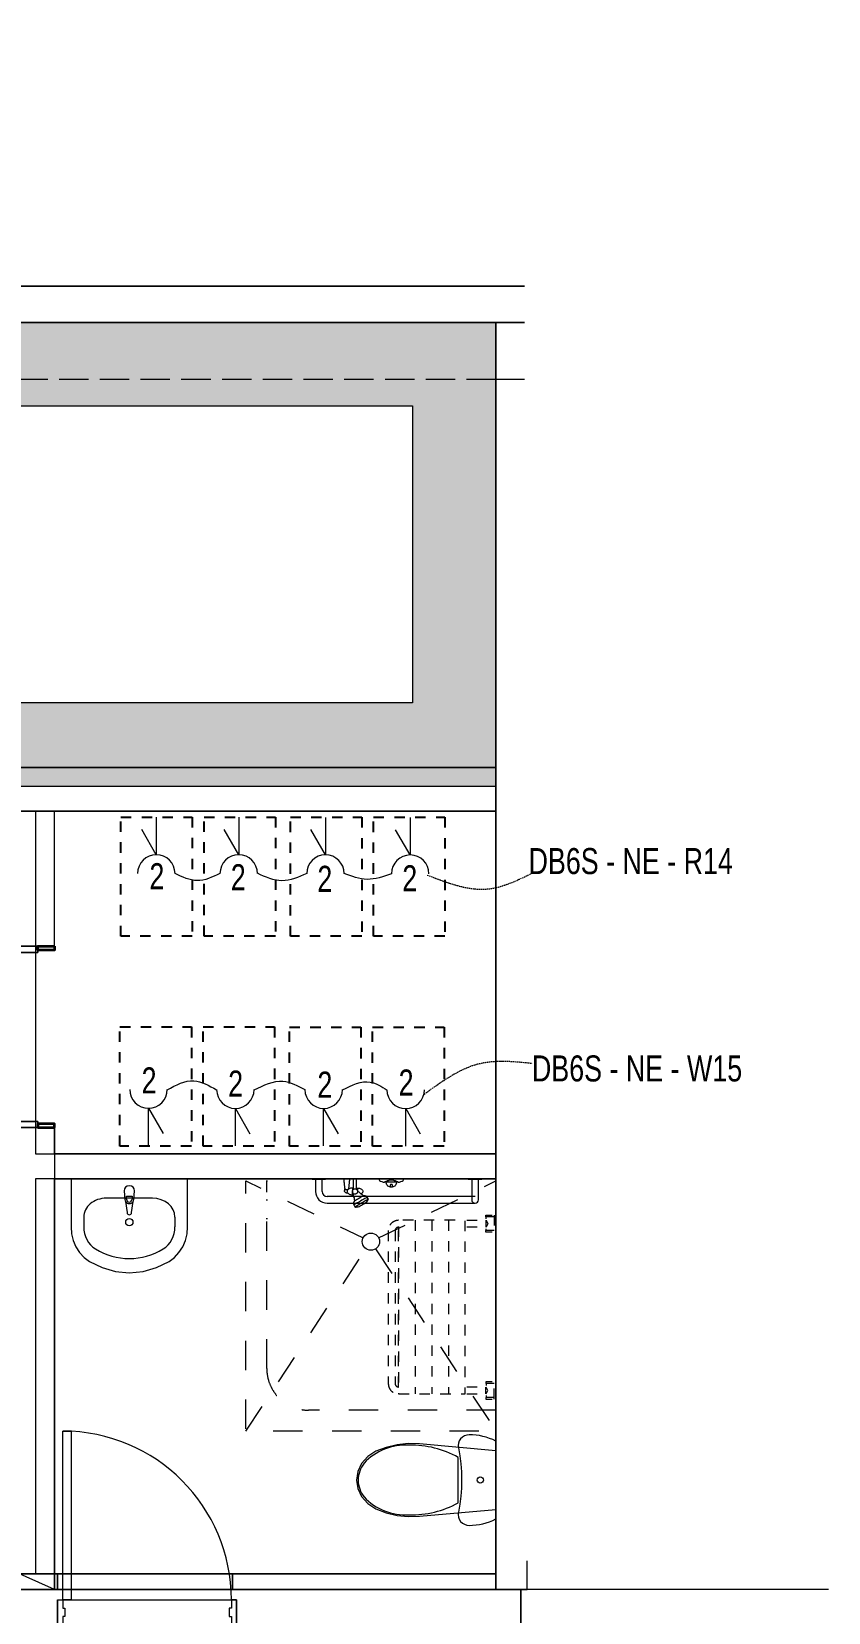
# Model space of a CAD drawing. Header units: millimetres. Extents: x -12392 to 16131, y -4930 to 15514.
# Drawn here: x 8240 to 12066, y 7928 to 15514 of the extents above; entities that cross this region are included whole.
import ezdxf

# ---------------------------------------------------------------- set-up
doc = ezdxf.new("R2010")
doc.units = ezdxf.units.MM
for name, pattern in [('IMPORT-Contour Line', [100, 50, -50]), ('IMPORT-Dashed', [282.222223, 141.111112, -141.111112]), ('IMPORT-Hidden Line', [195.611112, 141.111112, -54.5]), ('IMPORT-Insulation 90', [90, 0, -90, 0, 0]), ('WSP_NZ_Hidden', [9.5, 6.5, -3])]:
    doc.linetypes.add(name, pattern=pattern)
for name, color, linetype, lineweight in [('0_Pen_No__27', 7, 'Continuous', 18), ('0_Pen_No__81', 251, 'Continuous', 18), ('A-Des_ Fittings General', 250, 'Continuous', 13), ('A-Des_ Fittings General_Pen_No__1', 250, 'Continuous', 13), ('A-Des_ Fittings General_Pen_No__81', 251, 'Continuous', 18), ('A-Des_ Fittings Plumbing', 250, 'Continuous', 13), ('A-Des_ Fittings Plumbing_Pen_No__1', 250, 'Continuous', 13), ('A-Des_ Fittings Plumbing_Pen_No__81', 251, 'Continuous', 18), ('A-Des_ Roofs_Pen_No__81', 251, 'Continuous', 18), ('A-Des_ Walls', 250, 'Continuous', 13), ('A-Des_ Walls_Pen_No__81', 251, 'Continuous', 18), ('ARCHICAD Doors_Pen_No__81', 251, 'Continuous', 18), ('L06 Enlarged Ground Proposed Plan 01_GFEnlarged Proposed Plan 01_dwg', 8, 'Continuous', 13), ('New_A-Des_ Fittings General_Pen_No__1', 250, 'Continuous', 13), ('New_A-Des_ Zones_Pen_No__94', 7, 'Continuous', 18), ('New_ARCHICAD Door Markers_Pen_No__66', 7, 'Continuous', 18), ('New_ARCHICAD Doors_Pen_No__3', 7, 'Continuous', 18), ('New_ARCHICAD Doors_Pen_No__43', 130, 'Continuous', 35), ('Non-Essential Power - MEC', 10, 'Continuous', 13)]:
    doc.layers.add(name, color=color, linetype=linetype, lineweight=lineweight)
doc.styles.add('Arial', font='arial.ttf', dxfattribs={"height": 100})
doc.styles.add('Arial Narrow', font='ARIALN.TTF', dxfattribs={"width": 0.9, "height": 125})

# ---------------------------------------------------------------- blocks, each defined once
blk = doc.blocks.new('L06 Enlarged Ground Proposed Plan 01_GFEnlarged Proposed Plan 01_dwg_Wall_43_1-12186703-NEW GROUND FLOOR LAYOUT - ELECTRICAL PROPOSED PLAN 01')
at = {"color": 10, "lineweight": 13, "flags": 128}
for points in [[(7314.7, 11983.3), (7314.7, 11903.3), (7314.7, 11773.3), (10469.7, 11773.3), (10469.7, 11893.3)], [(10469.7, 11893.3), (10469.7, 11983.3), (7396.3, 11983.3)]]:
    blk.add_lwpolyline(points, dxfattribs=at)
at = {"layer": '0_Pen_No__81', "color": 254}
for p, q in [((7396.3, 11983.3), (10469.7, 11983.3)), ((8349.7, 11773.3), (10469.7, 11773.3))]:
    blk.add_line(p, q, dxfattribs=at)
blk = doc.blocks.new('L06 Enlarged Ground Proposed Plan 01_GFEnlarged Proposed Plan 01_dwg_CI Tools Door_7-12186709-NEW GROUND FLOOR LAYOUT - ELECTRICAL PROPOSED PLAN 01')
at = {"layer": 'New_ARCHICAD Doors_Pen_No__3', "color": 253, "flags": 128}
for points in [[(8129.7, 11124.8), (8269.7, 11124.8), (8269.7, 11094.8), (8129.7, 11094.8)], [(8269.7, 11094.8), (8269.7, 11124.8), (8129.7, 11124.8), (8129.7, 11094.8)], [(8129.7, 10254.8), (8269.7, 10254.8), (8269.7, 10284.8), (8129.7, 10284.8)], [(8269.7, 10284.8), (8269.7, 10254.8), (8129.7, 10254.8), (8129.7, 10284.8)]]:
    blk.add_lwpolyline(points, close=True, dxfattribs=at)
at = {"layer": 'New_ARCHICAD Doors_Pen_No__43', "color": 133, "flags": 128}
for points in [[(8349.7, 11124.8), (8349.7, 11106.8), (8269.7, 11106.8), (8269.7, 11124.8)], [(8349.7, 10254.8), (8349.7, 10272.8), (8269.7, 10272.8), (8269.7, 10254.8)]]:
    blk.add_lwpolyline(points, close=True, dxfattribs=at)
blk = doc.blocks.new('L06 Enlarged Ground Proposed Plan 01_GFEnlarged Proposed Plan 01_dwg_Wall_49_1-12186710-NEW GROUND FLOOR LAYOUT - ELECTRICAL PROPOSED PLAN 01')
at = {"color": 10, "lineweight": 13, "flags": 128}
blk.add_lwpolyline([(8349.7, 11773.3), (8139.7, 11773.3), (8139.7, 11124.8), (8269.7, 11124.8), (8349.7, 11124.8)], close=True, dxfattribs=at)
blk.add_lwpolyline([(8139.7, 10254.8), (8269.7, 10254.8), (8349.7, 10254.8), (8349.7, 8038.3), (8139.7, 8133.3), (8139.7, 8038.3), (8349.7, 8038.3), (8139.7, 8133.3), (8139.7, 10254.8)], dxfattribs=at)
at = {"layer": '0_Pen_No__27', "color": 253, "flags": 128}
for points in [[(8349.7, 11124.8), (8269.7, 11124.8), (8139.7, 11124.8)], [(8139.7, 10254.8), (8269.7, 10254.8), (8349.7, 10254.8)]]:
    blk.add_lwpolyline(points, dxfattribs=at)
at = {"layer": '0_Pen_No__81', "color": 254}
for p, q in [((8139.7, 11773.3), (8139.7, 11124.8)), ((8349.7, 11124.8), (8349.7, 11773.3)), ((8139.7, 10254.8), (8139.7, 8133.3)), ((8349.7, 10128.3), (8349.7, 10254.8)), ((8349.7, 8038.3), (8349.7, 10008.3))]:
    blk.add_line(p, q, dxfattribs=at)
at = {"layer": 'A-Des_ Walls_Pen_No__81', "color": 254}
blk.add_line((8349.7, 8038.3), (8139.7, 8038.3), dxfattribs=at)
blk.add_blockref('L06 Enlarged Ground Proposed Plan 01_GFEnlarged Proposed Plan 01_dwg_CI Tools Door_7-12186709-NEW GROUND FLOOR LAYOUT - ELECTRICAL PROPOSED PLAN 01', (0, 0))
at = {"layer": 'New_ARCHICAD Door Markers_Pen_No__66', "insert": (7946.1, 10694.7), "char_height": 100, "width": 630.515, "attachment_point": 2, "rotation": 90, "line_spacing_factor": 0.941778, "style": 'Arial'}
blk.add_mtext('EID-S11', dxfattribs=at)
blk = doc.blocks.new('L06 Enlarged Ground Proposed Plan 01_GFEnlarged Proposed Plan 01_dwg_Wall_50_1-12186711-NEW GROUND FLOOR LAYOUT - ELECTRICAL PROPOSED PLAN 01')
at = {"layer": 'A-Des_ Walls', "color": 10}
for p, q in [((10469.7, 14118.3), (10469.7, 11893.3)), ((10607.6, 14118.3), (10469.7, 14118.3)), ((10619.7, 8038.3), (10619.7, 8176.1))]:
    blk.add_line(p, q, dxfattribs=at)
at = {"layer": 'A-Des_ Walls', "color": 10, "flags": 128}
blk.add_lwpolyline([(10469.7, 11893.3), (10469.7, 8038.3), (10619.7, 8038.3)], dxfattribs=at)
at = {"layer": 'A-Des_ Walls_Pen_No__81', "color": 254}
for p, q in [((10469.7, 14118.3), (10469.7, 11983.3)), ((10469.7, 11773.3), (10469.7, 10128.3)), ((10469.7, 10008.3), (10469.7, 8113.3)), ((10619.7, 8038.3), (10619.7, 8176.1))]:
    blk.add_line(p, q, dxfattribs=at)
blk = doc.blocks.new('L06 Enlarged Ground Proposed Plan 01_GFEnlarged Proposed Plan 01_dwg_Rectangular Door Opening 24_24__1-12186713-NEW GROUND FLOOR LAYOUT - ELECTRICAL PROPOSED PLAN 01')
at = {"layer": 'ARCHICAD Doors_Pen_No__81', "color": 254}
for p, q in [((8364.7, 8113.3), (8364.7, 8038.3)), ((9204.7, 8113.3), (9204.7, 8038.3))]:
    blk.add_line(p, q, dxfattribs=at)
blk = doc.blocks.new('L06 Enlarged Ground Proposed Plan 01_GFEnlarged Proposed Plan 01_dwg_Wall_52_1-12186714-NEW GROUND FLOOR LAYOUT - ELECTRICAL PROPOSED PLAN 01')
at = {"layer": 'A-Des_ Walls', "color": 10, "flags": 128}
blk.add_lwpolyline([(8139.7, 8038.3), (8364.7, 8038.3), (8364.7, 8113.3), (8139.7, 8113.3)], close=True, dxfattribs=at)
blk.add_lwpolyline([(9204.7, 8113.3), (9204.7, 8038.3), (10469.7, 8038.3), (10469.7, 8113.3), (9204.7, 8113.3), (8364.7, 8113.3), (8364.7, 8038.3), (9204.7, 8038.3), (9204.7, 8113.3)], dxfattribs=at)
at = {"layer": 'A-Des_ Walls_Pen_No__81', "color": 254, "flags": 128}
blk.add_lwpolyline([(8139.7, 8038.3), (8139.7, 8113.3), (8364.7, 8113.3), (8364.7, 8038.3)], close=True, dxfattribs=at)
blk.add_lwpolyline([(10469.7, 8113.3), (9204.7, 8113.3), (9204.7, 8038.3), (10469.7, 8038.3)], dxfattribs=at)
blk.add_blockref('L06 Enlarged Ground Proposed Plan 01_GFEnlarged Proposed Plan 01_dwg_Rectangular Door Opening 24_24__1-12186713-NEW GROUND FLOOR LAYOUT - ELECTRICAL PROPOSED PLAN 01', (0, 0))
blk = doc.blocks.new('L06 Enlarged Ground Proposed Plan 01_GFEnlarged Proposed Plan 01_dwg_Wall_53_1-12186715-NEW GROUND FLOOR LAYOUT - ELECTRICAL PROPOSED PLAN 01')
at = {"layer": 'A-Des_ Walls', "color": 10, "flags": 128}
blk.add_lwpolyline([(8349.7, 10008.3), (10469.7, 10008.3), (10469.7, 10128.3), (8349.7, 10128.3)], close=True, dxfattribs=at)
at = {"layer": 'A-Des_ Walls_Pen_No__81', "color": 254}
for p, q in [((10469.7, 10128.3), (8349.7, 10128.3)), ((8349.7, 10008.3), (10469.7, 10008.3))]:
    blk.add_line(p, q, dxfattribs=at)
blk = doc.blocks.new('L06 Enlarged Ground Proposed Plan 01_GFEnlarged Proposed Plan 01_dwg_Wall_66_1-12186737-NEW GROUND FLOOR LAYOUT - ELECTRICAL PROPOSED PLAN 01')
at = {"layer": 'A-Des_ Walls', "color": 10, "flags": 128}
blk.add_lwpolyline([(12066.4, 8038.3), (10589.7, 8038.3), (10589.7, 7798.3), (12066.4, 7798.3)], dxfattribs=at)
at = {"layer": 'A-Des_ Walls_Pen_No__81', "color": 254}
for p, q in [((12066.4, 8038.3), (10589.7, 8038.3)), ((10589.7, 7798.3), (11999.7, 7798.3))]:
    blk.add_line(p, q, dxfattribs=at)
blk = doc.blocks.new('L06 Enlarged Ground Proposed Plan 01_GFEnlarged Proposed Plan 01_dwg_Wall_105_1-12186798-NEW GROUND FLOOR LAYOUT - ELECTRICAL PROPOSED PLAN 01')
at = {"layer": 'A-Des_ Walls', "color": 10}
for p, q in [((6374.7, 14118.3), (10469.7, 14118.3)), ((10469.7, 14118.3), (10607.6, 14118.3))]:
    blk.add_line(p, q, dxfattribs=at)
at = {"layer": 'A-Des_ Walls', "color": 10, "flags": 128}
blk.add_lwpolyline([(10607.6, 14293.3), (4042.2, 14293.3), (4042.2, 14238.3), (4042.2, 14118.3)], dxfattribs=at)
at = {"layer": 'A-Des_ Walls_Pen_No__81', "color": 254}
for p, q in [((10607.6, 14293.3), (6374.7, 14293.3)), ((6374.7, 14118.3), (10469.7, 14118.3))]:
    blk.add_line(p, q, dxfattribs=at)
blk = doc.blocks.new('L06 Enlarged Ground Proposed Plan 01_GFEnlarged Proposed Plan 01_dwg_Roof_1_1-12186869-NEW GROUND FLOOR LAYOUT - ELECTRICAL PROPOSED PLAN 01')
at = {"layer": 'A-Des_ Roofs_Pen_No__81', "color": 254, "linetype": 'IMPORT-Hidden Line'}
for p, q in [((10469.7, 13845.1), (6374.7, 13845.1)), ((10607.6, 13845.1), (10469.7, 13845.1))]:
    blk.add_line(p, q, dxfattribs=at)
blk = doc.blocks.new('L06 Enlarged Ground Proposed Plan 01_GFEnlarged Proposed Plan 01_dwg_Basin 24_62__1-12186916-NEW GROUND FLOOR LAYOUT - ELECTRICAL PROPOSED PLAN 01')
at = {"layer": 'A-Des_ Fittings Plumbing', "color": 10, "flags": 128}
blk.add_lwpolyline([(8429.7, 10008.3), (8429.7, 9779.2), (8432.4, 9745.5), (8440.4, 9712.9), (8453.5, 9682.3), (8471.2, 9654.9), (8493, 9631.5), (8518.2, 9612.7), (8579, 9582.8), (8643.5, 9564.5), (8709.7, 9558.3), (8775.9, 9564.5), (8840.3, 9582.8), (8901.2, 9612.7), (8926.4, 9631.5), (8948.2, 9654.9), (8965.9, 9682.3), (8979, 9712.9), (8987, 9745.5), (8989.7, 9779.2), (8989.7, 10008.3)], close=True, dxfattribs=at)
at = {"layer": 'A-Des_ Fittings Plumbing_Pen_No__81', "color": 254}
for p, q in [((8684.7, 9951), (8688.7, 9909)), ((8730.7, 9909), (8734.7, 9951)), ((8820.6, 9916), (8598.8, 9916)), ((8692, 9899.5), (8698.6, 9846.6)), ((8720.8, 9846.6), (8727.4, 9899.5)), ((8490.6, 9825), (8490.6, 9779.2)), ((8928.8, 9825), (8928.8, 9779.2))]:
    blk.add_line(p, q, dxfattribs=at)
at = {"layer": 'A-Des_ Fittings Plumbing_Pen_No__81', "color": 254, "flags": 128}
blk.add_lwpolyline([(8429.7, 10008.3), (8429.7, 9779.2), (8432.4, 9745.5), (8440.4, 9712.9), (8453.5, 9682.3), (8471.2, 9654.9), (8493, 9631.5), (8518.2, 9612.7), (8579, 9582.8), (8643.5, 9564.5), (8709.7, 9558.3), (8775.9, 9564.5), (8840.3, 9582.8), (8901.2, 9612.7), (8926.4, 9631.5), (8948.2, 9654.9), (8965.9, 9682.3), (8979, 9712.9), (8987, 9745.5), (8989.7, 9779.2), (8989.7, 10008.3)], close=True, dxfattribs=at)
blk.add_lwpolyline([(8696.1, 9911.2), (8696.1, 9926.1), (8723.3, 9926.1), (8723.3, 9911.2)], dxfattribs=at)
at = {"layer": 'A-Des_ Fittings Plumbing_Pen_No__81', "color": 254}
blk.add_circle((8709.7, 9801.2), 17.5, dxfattribs=at)
for centre, radius, start, end in [((8709.7, 9951), 25, 0, 180), ((8709.7, 9910.9), 21.1, 185.16961, 212.77103), ((8709.7, 9910.9), 21.1, 212.77103, 327.22897), ((8709.7, 9911.2), 13.6, 180, 0), ((8709.7, 9910.9), 21.1, 327.22897, 354.83039), ((8709.7, 9848), 11.2, 187.13892, 352.86108)]:
    blk.add_arc(centre, radius, start, end, dxfattribs=at)
for centre, major_axis, ratio, start_param, end_param in [((8598.9, 9825), (108.3, 0), 0.83962, 1.570796, 3.141593), ((8820.5, 9825), (108.3, 0), 0.83962, 0, 1.570796), ((8598.8, 9779.2), (0, 121.2), 0.892754, 1.570796, 2.644618), ((8820.6, 9779.2), (0, 121.2), 0.892754, 3.638567, 4.712389), ((8709.7, 10008.3), (0, 381.8), 0.892754, 2.644618, 3.638567)]:
    blk.add_ellipse(centre, major_axis=major_axis, ratio=ratio, start_param=start_param, end_param=end_param, dxfattribs=at)
blk = doc.blocks.new('L06 Enlarged Ground Proposed Plan 01_GFEnlarged Proposed Plan 01_dwg_Shower Seat_63__1-12186917-NEW GROUND FLOOR LAYOUT - ELECTRICAL PROPOSED PLAN 01')
at = {"layer": 'A-Des_ Fittings General_Pen_No__81', "color": 254, "linetype": 'IMPORT-Contour Line'}
for p, q in [((10082.4, 9809.8), (10082.4, 8976.8)), ((10162.2, 9809.8), (10162.2, 8976.8)), ((10241.9, 9809.8), (10241.9, 8976.8)), ((10461.7, 9826.3), (10420.7, 9826.3)), ((10420.7, 9809.8), (10420.7, 9776.8)), ((10461.7, 9834.3), (10461.7, 9752.3)), ((9953.2, 9760.3), (9953.2, 9026.3)), ((9986.2, 9760.3), (9986.2, 9026.3)), ((10002.7, 9009.8), (10002.7, 9776.8)), ((10461.7, 9760.3), (10420.7, 9760.3)), ((10461.7, 8952.3), (10461.7, 9034.3)), ((10461.7, 9026.3), (10420.7, 9026.3)), ((10420.7, 8976.8), (10420.7, 9009.8)), ((10461.7, 8960.3), (10420.7, 8960.3))]:
    blk.add_line(p, q, dxfattribs=at)
at = {"layer": 'A-Des_ Fittings General_Pen_No__81', "color": 254, "linetype": 'IMPORT-Contour Line', "flags": 128}
for points in [[(10002.7, 8976.8), (10321.7, 8976.8), (10321.7, 9809.8), (10002.7, 9809.8)], [(10469.7, 9834.3), (10469.7, 9752.3), (10420.7, 9752.3), (10420.7, 9760.3), (10422.7, 9760.3), (10422.7, 9776.8), (10321.7, 9776.8), (10321.7, 9809.8), (10422.7, 9809.8), (10422.7, 9826.3), (10420.7, 9826.3), (10420.7, 9834.3)], [(10469.7, 8952.3), (10469.7, 9034.3), (10420.7, 9034.3), (10420.7, 9026.3), (10422.7, 9026.3), (10422.7, 9009.8), (10321.7, 9009.8), (10321.7, 8976.8), (10422.7, 8976.8), (10422.7, 8960.3), (10420.7, 8960.3), (10420.7, 8952.3)]]:
    blk.add_lwpolyline(points, close=True, dxfattribs=at)
for points in [[(10422.7, 9809.8), (10431.1, 9793.3), (10422.7, 9776.8)], [(10422.7, 8976.8), (10431.1, 8993.3), (10422.7, 9009.8)]]:
    blk.add_lwpolyline(points, dxfattribs=at)
at = {"layer": 'A-Des_ Fittings General_Pen_No__81', "color": 254, "linetype": 'IMPORT-Contour Line'}
for centre, radius, start, end in [((10002.7, 9760.3), 49.5, 90, 180), ((10002.7, 9760.3), 16.5, 90, 180), ((10002.7, 9026.3), 49.5, 180, 270), ((10002.7, 9026.3), 16.5, 180, 270)]:
    blk.add_arc(centre, radius, start, end, dxfattribs=at)
blk = doc.blocks.new('L06 Enlarged Ground Proposed Plan 01_GFEnlarged Proposed Plan 01_dwg_Grab Rail Bend Up _1030_69__1-12186923-NEW GROUND FLOOR LAYOUT - ELECTRICAL PROPOSED PLAN 01')
at = {"layer": 'A-Des_ Fittings General_Pen_No__81', "color": 254}
for p, q in [((10369.7, 9924.3), (9659.7, 9924.3)), ((9659.7, 9892.3), (10369.7, 9892.3))]:
    blk.add_line(p, q, dxfattribs=at)
at = {"layer": 'A-Des_ Fittings General_Pen_No__81', "color": 254, "flags": 128}
for points in [[(9652.2, 10005.3), (9587.2, 10005.3), (9587.2, 10008.3), (9652.2, 10008.3)], [(10402.2, 10005.3), (10337.2, 10005.3), (10337.2, 10008.3), (10402.2, 10008.3), (10402.2, 10005.3), (10337.2, 10005.3), (10337.2, 10008.3), (10402.2, 10008.3)]]:
    blk.add_lwpolyline(points, close=True, dxfattribs=at)
for points in [[(9635.7, 9948.3), (9635.7, 10005.3), (9603.7, 10005.3), (9603.7, 9948.3)], [(10385.7, 9908.3), (10385.7, 10005.3), (10353.7, 10005.3), (10353.7, 9908.3)]]:
    blk.add_lwpolyline(points, dxfattribs=at)
at = {"layer": 'A-Des_ Fittings General_Pen_No__81', "color": 254}
for centre, radius, end in [((9659.7, 9948.3), 56, 270), ((9659.7, 9948.3), 24, 270), ((10369.7, 9908.3), 16, 0)]:
    blk.add_arc(centre, radius, 180, end, dxfattribs=at)
blk = doc.blocks.new('L06 Enlarged Ground Proposed Plan 01_GFEnlarged Proposed Plan 01_dwg_Slab_55_1-12187062-NEW GROUND FLOOR LAYOUT - ELECTRICAL PROPOSED PLAN 01')
at = {"layer": 'A-Des_ Fittings General', "lineweight": 18}
blk.add_hatch(color=50, dxfattribs=at).paths.add_polyline_path([(10469.7, 11893.3), (10469.7, 14118.3), (6374.7, 14118.3), (6374.7, 13718.3), (10069.7, 13718.3), (10069.7, 12293.3), (7396.3, 12293.3), (7396.3, 11893.3)])
at = {"layer": 'A-Des_ Fittings General_Pen_No__81', "color": 254, "flags": 128}
blk.add_lwpolyline([(6374.7, 14118.3), (6374.7, 13718.3), (10069.7, 13718.3), (10069.7, 12824.4), (10069.7, 12293.3), (7396.3, 12293.3), (7396.3, 11893.3), (10469.7, 11893.3), (10469.7, 12193.3), (10469.7, 12824.4), (10469.7, 14118.3)], close=True, dxfattribs=at)
blk = doc.blocks.new('L06 Enlarged Ground Proposed Plan 01_GFEnlarged Proposed Plan 01_dwg_CI Tools Door_44__1-12187072-NEW GROUND FLOOR LAYOUT - ELECTRICAL PROPOSED PLAN 01')
at = {"layer": 'ARCHICAD Doors_Pen_No__81', "color": 254, "flags": 128}
for points in [[(8429.7, 8798.3), (8429.7, 7988.3), (8389.7, 7988.3), (8389.7, 8798.3), (8429.7, 8798.3), (8429.7, 7988.3), (8389.7, 7988.3), (8389.7, 8798.3)], [(8399.7, 7948.3), (8399.7, 7908.3), (8389.7, 7908.3), (8389.7, 7848.3), (8364.7, 7848.3), (8364.7, 7988.3), (8389.7, 7988.3), (8389.7, 7948.3), (8399.7, 7948.3), (8399.7, 7908.3), (8389.7, 7908.3), (8389.7, 7848.3), (8364.7, 7848.3), (8364.7, 7988.3), (8389.7, 7988.3), (8389.7, 7948.3)], [(9189.7, 7948.3), (9189.7, 7908.3), (9199.7, 7908.3), (9199.7, 7848.3), (9224.7, 7848.3), (9224.7, 7988.3), (9199.7, 7988.3), (9199.7, 7948.3), (9189.7, 7948.3), (9189.7, 7908.3), (9199.7, 7908.3), (9199.7, 7848.3), (9224.7, 7848.3), (9224.7, 7988.3), (9199.7, 7988.3), (9199.7, 7948.3)]]:
    blk.add_lwpolyline(points, close=True, dxfattribs=at)
at = {"layer": 'ARCHICAD Doors_Pen_No__81', "color": 254}
blk.add_arc((8389.7, 7988.3), 810, 360, 90, dxfattribs=at)
blk = doc.blocks.new('L06 Enlarged Ground Proposed Plan 01_GFEnlarged Proposed Plan 01_dwg_Wall_164_1-12187073-NEW GROUND FLOOR LAYOUT - ELECTRICAL PROPOSED PLAN 01')
at = {"layer": 'A-Des_ Walls', "color": 10, "flags": 128}
blk.add_lwpolyline([(6624.7, 7798.3), (8364.7, 7798.3), (8364.7, 7848.3), (8364.7, 7988.3), (8794.7, 7988.3), (9224.7, 7988.3), (9224.7, 7848.3), (9224.7, 7798.3), (10589.7, 7798.3), (10589.7, 8038.3), (4274.7, 8038.3), (4274.7, 7798.3)], dxfattribs=at)
at = {"layer": 'A-Des_ Walls_Pen_No__81', "color": 254}
blk.add_line((10469.7, 8038.3), (7199.7, 8038.3), dxfattribs=at)
at = {"layer": 'A-Des_ Walls_Pen_No__81', "color": 254, "flags": 128}
for points in [[(8364.7, 7988.3), (8364.7, 7848.3), (8364.7, 7798.3), (7199.7, 7798.3)], [(9224.7, 7988.3), (9224.7, 7848.3), (9224.7, 7798.3), (10589.7, 7798.3)]]:
    blk.add_lwpolyline(points, dxfattribs=at)
blk.add_blockref('L06 Enlarged Ground Proposed Plan 01_GFEnlarged Proposed Plan 01_dwg_CI Tools Door_44__1-12187072-NEW GROUND FLOOR LAYOUT - ELECTRICAL PROPOSED PLAN 01', (0, 0))
blk = doc.blocks.new('L06 Enlarged Ground Proposed Plan 01_GFEnlarged Proposed Plan 01_dwg_Shower Tapware _1483_136__1-12187116-NEW GROUND FLOOR LAYOUT - ELECTRICAL PROPOSED PLAN 01')
at = {"layer": 'A-Des_ Fittings Plumbing_Pen_No__81', "color": 254}
for p, q in [((9742.4, 9954), (9742.4, 9954)), ((9757, 9954.9), (9757.8, 9954.7)), ((9757.8, 9955.8), (9757.4, 9954.8)), ((9758.3, 9956.7), (9757.5, 9955.2)), ((9943.1, 9993.3), (9942.8, 9993.3))]:
    blk.add_line(p, q, dxfattribs=at)
at = {"layer": 'A-Des_ Fittings Plumbing_Pen_No__81', "color": 254, "flags": 128}
for points in [[(9742.6, 9984.6), (9742.3, 9988.3), (9741.9, 9992.2), (9741.6, 9996.2), (9741.2, 10000.4), (9740.8, 10004.6), (9740.5, 10008.3), (9740.6, 10008.3), (9740.6, 10008.3), (9741.1, 10008.3), (9741.2, 10008.3), (9741.8, 10008.3), (9742.1, 10008.3), (9742.9, 10008.3), (9743.4, 10008.3), (9744.3, 10008.3), (9745.1, 10008.3), (9746, 10008.3), (9747, 10008.3), (9748, 10008.3), (9749.1, 10008.3), (9750.1, 10008.3), (9751.4, 10008.3), (9752.4, 10008.3), (9753.7, 10008.3), (9754.7, 10008.3), (9756, 10008.3), (9757, 10008.3), (9758.3, 10008.3), (9759.3, 10008.3), (9760.4, 10008.3), (9761.4, 10008.3), (9762.3, 10008.3), (9763.3, 10008.3), (9763.9, 10008.3), (9764.8, 10008.3), (9765.2, 10008.3), (9766, 10008.3), (9766.2, 10008.3), (9766.7, 10008.3), (9766.7, 10008.3), (9766.8, 10008.3), (9766.9, 10008.3), (9766.5, 10004.6), (9766.2, 10000.4), (9765.8, 9996.2), (9765.4, 9992.2), (9765.1, 9988.3), (9764.8, 9984.6), (9764.4, 9981.2), (9764.3, 9979.4), (9764, 9976.2), (9763.7, 9973.3), (9763.4, 9970.7), (9763.1, 9968.4), (9762.8, 9966.4), (9762.6, 9964.8), (9762.3, 9963.5), (9761.9, 9962), (9761.7, 9961.2), (9761, 9959.8), (9760.8, 9959.4), (9760, 9958.2), (9759, 9957.2), (9757.8, 9956.4), (9756.5, 9955.8), (9755.1, 9955.4), (9753.7, 9955.3), (9752.3, 9955.4), (9750.9, 9955.8), (9749.6, 9956.4), (9748.4, 9957.2), (9747.4, 9958.2), (9746.6, 9959.4), (9746.3, 9959.8), (9745.7, 9961.2), (9745.5, 9962), (9745.1, 9963.5), (9744.8, 9964.8), (9744.6, 9966.4), (9744.3, 9968.4), (9744, 9970.7), (9743.7, 9973.3), (9743.4, 9976.2), (9743.1, 9979.4)], [(9947.2, 9999.7), (9949.1, 10000.2), (9953.9, 10001.5), (9957.3, 10002.4), (9957.8, 10002.4), (9967.8, 10003.3), (9977.7, 10002.4), (9978.2, 10002.4), (9981.6, 10001.5), (9986.4, 10000.2), (9988.3, 9999.7), (9991.2, 9998.3), (9992.9, 9997.5), (9997.3, 9995.5), (9997.4, 9995.5), (9997.8, 9995.3), (9999.6, 9994), (10001, 9993), (10001.1, 9993), (10001.8, 9992.4), (10002.2, 9992.2), (10002.3, 9992.1), (10006.3, 9993), (10013.7, 9995.5), (10019.7, 9998.3), (10024.1, 10001.5), (10026.8, 10004.8), (10027.8, 10008.3), (10026.8, 10008.3), (10024.1, 10008.3), (10019.7, 10008.3), (10013.7, 10008.3), (10006.3, 10008.3), (9997.8, 10008.3), (9988.3, 10008.3), (9978.2, 10008.3), (9967.8, 10008.3), (9957.3, 10008.3), (9947.2, 10008.3), (9937.8, 10008.3), (9929.2, 10008.3), (9921.8, 10008.3), (9915.8, 10008.3), (9911.4, 10008.3), (9908.7, 10008.3), (9907.8, 10008.3), (9908.7, 10004.8), (9911.4, 10001.5), (9915.8, 9998.3), (9921.8, 9995.5), (9929.2, 9993), (9933.2, 9992.1), (9933.3, 9992.2), (9933.7, 9992.4), (9934.5, 9993), (9934.5, 9993), (9935.9, 9994), (9937.8, 9995.3), (9938.1, 9995.5), (9938.2, 9995.5), (9942.6, 9997.5), (9944.3, 9998.3)], [(9963.9, 9971.7), (9964.8, 9971.1), (9965.7, 9970.7), (9966.7, 9970.4), (9967.8, 9970.3), (9968.8, 9970.4), (9969.8, 9970.7), (9970.8, 9971.1), (9971.6, 9971.7), (9972.4, 9972.5), (9973, 9973.3), (9973.4, 9974.3), (9973.7, 9975.3), (9973.8, 9976.3), (9973.7, 9977.4), (9973.4, 9978.4), (9973, 9979.3), (9972.4, 9980.2), (9971.6, 9980.9), (9970.8, 9981.5), (9969.8, 9982), (9968.8, 9982.2), (9967.8, 9982.3), (9966.7, 9982.2), (9965.7, 9982), (9964.8, 9981.5), (9963.9, 9980.9), (9963.2, 9980.2), (9962.6, 9979.3), (9962.1, 9978.4), (9961.8, 9977.4), (9961.8, 9976.3), (9961.8, 9975.3), (9962.1, 9974.3), (9962.6, 9973.3), (9963.2, 9972.5)]]:
    blk.add_lwpolyline(points, close=True, dxfattribs=at)
for points in [[(9742.3, 9956), (9742.3, 9954.9), (9742.2, 9952.9)], [(9760.2, 9939.1), (9756.4, 9939.6), (9752.9, 9940.5), (9751.6, 9940.8), (9750.4, 9941.4), (9748, 9942.7), (9746.9, 9943.5), (9746, 9944.4), (9744.6, 9946.1), (9743.8, 9947.2), (9743.3, 9948.4), (9742.6, 9950.6), (9742.3, 9951.7), (9742.2, 9952.9)], [(9745, 9963.7), (9744.5, 9962.7), (9744, 9961.5), (9743.2, 9959.6), (9742.8, 9958.3), (9742.3, 9956)], [(9785.2, 9964.6), (9780.7, 9964.6), (9776.4, 9964.3), (9772.2, 9963.6), (9768.2, 9962.4), (9764.7, 9960.8), (9761.6, 9958.8), (9759.1, 9956.4), (9757.2, 9953.9), (9756.1, 9951.1), (9755.7, 9948.3), (9756.1, 9945.5), (9757.2, 9942.8), (9759.1, 9940.2), (9761.6, 9937.9), (9764.7, 9935.9), (9768.2, 9934.2), (9772.2, 9933), (9776.4, 9932.3), (9780.7, 9932.1), (9786, 9932.1)], [(9780.7, 9964.6), (9780.7, 9964.3), (9780.7, 9963.6), (9780.7, 9962.4), (9780.7, 9960.8), (9780.7, 9958.8), (9780.7, 9956.4), (9780.7, 9953.9), (9780.7, 9951.1), (9780.7, 9948.3), (9780.9, 9950.5), (9781.5, 9952.6), (9782.4, 9954.6), (9783.6, 9956.4), (9785.2, 9957.9), (9787, 9959.1), (9788.9, 9960.1), (9791.1, 9960.6), (9793.2, 9960.8), (9795.4, 9960.6), (9797.5, 9960.1), (9799.5, 9959.1), (9801.3, 9957.9), (9802.8, 9956.4), (9804, 9954.6), (9805, 9952.6), (9805.5, 9950.5), (9805.7, 9948.3), (9805.5, 9946.1), (9805, 9944), (9804, 9942.1), (9802.8, 9940.3), (9801.3, 9938.7), (9799.5, 9937.5), (9797.5, 9936.6), (9795.4, 9936), (9793.2, 9935.8), (9791.1, 9936)], [(9780.7, 9932.1), (9780.7, 9932.3), (9780.7, 9933), (9780.7, 9934.2), (9780.7, 9935.9), (9780.7, 9937.9), (9780.7, 9940.2), (9780.7, 9942.8), (9780.7, 9945.5), (9780.7, 9948.3), (9780.9, 9946.1), (9781.5, 9944), (9782.4, 9942.1), (9783.6, 9940.3), (9785.2, 9938.7), (9787, 9937.5), (9788.9, 9936.6), (9791.1, 9936)], [(9788.6, 9918), (9787.8, 9922.5), (9787, 9926.2), (9786.4, 9929.6), (9785.8, 9932.7), (9785.4, 9935.6), (9785, 9938.1), (9784.8, 9939.1)], [(9801.2, 9957.9), (9801.2, 10008.3), (9801.1, 10008.3), (9800.7, 10008.3), (9800.1, 10008.3), (9799.4, 10008.3), (9798.4, 10008.3), (9797.2, 10008.3), (9796, 10008.3), (9794.6, 10008.3), (9793.2, 10008.3), (9791.8, 10008.3), (9790.5, 10008.3), (9789.2, 10008.3), (9788.1, 10008.3), (9787.1, 10008.3), (9786.3, 10008.3), (9785.7, 10008.3), (9785.3, 10008.3), (9785.2, 10008.3), (9785.2, 9957.9)], [(9788.6, 9918.5), (9789.9, 9911.4), (9790.7, 9906.7), (9791.3, 9903.7), (9791.2, 9903.6), (9788.4, 9899.2), (9786.6, 9894.8), (9785.8, 9890.7), (9786, 9887), (9787.2, 9883.7), (9792.2, 9875), (9793.6, 9873.8), (9795.9, 9873.2), (9799.1, 9873.2), (9803.1, 9873.8), (9807.7, 9875.1), (9812.8, 9876.9), (9818.3, 9879.2), (9824, 9882), (9829.7, 9885.1), (9835.3, 9888.5), (9840.5, 9892), (9845.3, 9895.6), (9849.4, 9899.2), (9852.8, 9902.6), (9855.3, 9905.7), (9856.9, 9908.4), (9857.6, 9910.7), (9857.2, 9912.5), (9852.2, 9921.2), (9850, 9923.9), (9846.8, 9926), (9842.8, 9927.3), (9838.2, 9927.9), (9832.9, 9927.7), (9832.8, 9927.7), (9830.5, 9929.7), (9826.9, 9932.7), (9823.5, 9935.6), (9821.4, 9937.4), (9818.3, 9940.2), (9815.4, 9942.6), (9812.8, 9944.9), (9810.4, 9946.9), (9808.2, 9948.8), (9806.2, 9950.4), (9805.4, 9951)], [(9801.2, 9964.6), (9805.7, 9964.6), (9810.1, 9964.3), (9814.3, 9963.6), (9818.2, 9962.4), (9821.8, 9960.8), (9824.9, 9958.8), (9827.4, 9956.4), (9829.2, 9953.9), (9830.3, 9951.1), (9830.7, 9948.3), (9830.3, 9945.5), (9829.2, 9942.8), (9827.4, 9940.2), (9824.9, 9937.9), (9822.6, 9936.4)], [(9805.7, 9964.6), (9805.7, 9964.3), (9805.7, 9963.6), (9805.7, 9962.4), (9805.7, 9960.8), (9805.7, 9958.8), (9805.7, 9956.4), (9805.7, 9953.9), (9805.7, 9951.1), (9805.7, 9950.7)], [(9992.8, 9997.6), (9992.8, 9993.3), (9992.4, 9989), (9991.2, 9984.8), (9989.4, 9980.8), (9986.9, 9977.2), (9983.8, 9974.2), (9980.3, 9971.7), (9976.3, 9969.8), (9972.1, 9968.7), (9967.8, 9968.3), (9963.4, 9968.7), (9959.2, 9969.8), (9955.3, 9971.7), (9951.7, 9974.2), (9948.6, 9977.2), (9946.1, 9980.8), (9944.3, 9984.8), (9943.1, 9989), (9942.8, 9993.3), (9942.8, 9997.6)], [(9963.4, 9993.3), (9959.2, 9993.3), (9955.3, 9993.3), (9951.7, 9993.3), (9948.6, 9993.3), (9946.1, 9993.3), (9944.3, 9993.3), (9943.1, 9993.3)], [(9980.3, 9993.3), (9976.3, 9993.3), (9972.1, 9993.3), (9967.8, 9993.3), (9963.4, 9993.3)], [(9992.8, 9993.3), (9992.4, 9993.3), (9991.2, 9993.3), (9989.4, 9993.3), (9986.9, 9993.3), (9983.8, 9993.3), (9980.3, 9993.3)], [(9852.2, 9921.2), (9851.7, 9920.9), (9850.2, 9920), (9847.8, 9918.7), (9844.6, 9916.8), (9840.6, 9914.5), (9836, 9911.8), (9830.8, 9908.8), (9825.4, 9905.7), (9819.7, 9902.4), (9814.1, 9899.2), (9808.6, 9896), (9803.5, 9893), (9798.8, 9890.4), (9794.8, 9888.1), (9791.6, 9886.2), (9789.2, 9884.8), (9787.7, 9884), (9787.2, 9883.7)], [(9791.3, 9903.7), (9791.4, 9903.8), (9791.6, 9904), (9791.8, 9904), (9791.8, 9904)], [(9791.8, 9904), (9792.2, 9904.2), (9792.5, 9904.5), (9792.8, 9904.6), (9792.9, 9904.6), (9793.1, 9904.7), (9793.3, 9904.8), (9794.1, 9905.4), (9794.5, 9905.5), (9795.1, 9905.9), (9796.2, 9906.6), (9796.6, 9906.8), (9797.7, 9907.4), (9798.7, 9908.1), (9799.3, 9908.4), (9800.8, 9909.2), (9801.7, 9909.8), (9802.5, 9910.3), (9804.3, 9911.3), (9805, 9911.7), (9806, 9912.3), (9808.1, 9913.5), (9808.4, 9913.7), (9809.8, 9914.5), (9812, 9915.8), (9813.7, 9916.8), (9815.6, 9917.8), (9815.9, 9918), (9817.7, 9919.1), (9819, 9919.9), (9819.7, 9920.2), (9821.5, 9921.3), (9822.3, 9921.7), (9823.3, 9922.2), (9825.1, 9923.3), (9825.2, 9923.4), (9826.4, 9924), (9827.8, 9924.9), (9828.2, 9925.1), (9829.1, 9925.5), (9829.9, 9926.1), (9830.7, 9926.5), (9830.9, 9926.6), (9831.1, 9926.6), (9831.2, 9926.7), (9831.5, 9927), (9831.9, 9927.2), (9832.3, 9927.4), (9832.4, 9927.5), (9832.4, 9927.5), (9832.8, 9927.7)], [(9792.2, 9875), (9792.7, 9875.3), (9794.2, 9876.1), (9796.6, 9877.5), (9799.8, 9879.4), (9803.8, 9881.7), (9808.5, 9884.4), (9813.6, 9887.3), (9819.1, 9890.5), (9824.7, 9893.8), (9830.4, 9897), (9835.8, 9900.2), (9841, 9903.1), (9845.6, 9905.8), (9849.6, 9908.1), (9852.8, 9910), (9855.2, 9911.4), (9856.7, 9912.2), (9857.2, 9912.5)]]:
    blk.add_lwpolyline(points, dxfattribs=at)
blk = doc.blocks.new('L06 Enlarged Ground Proposed Plan 01_GFEnlarged Proposed Plan 01_dwg_WC 24_138__1-12187118-NEW GROUND FLOOR LAYOUT - ELECTRICAL PROPOSED PLAN 01')
at = {"layer": 'A-Des_ Fittings Plumbing', "color": 10, "flags": 128}
for points in [[(9995, 8732.7), (9942.9, 8720.3), (9893.8, 8701.3), (9854.9, 8675.7), (9825, 8642.7), (9806.2, 8604.4), (9799.7, 8563.3), (9806.2, 8522.3), (9825, 8484), (9854.9, 8450.9), (9893.8, 8425.3), (9942.9, 8406.3), (9995, 8393.9), (10048.8, 8388.4), (10102.9, 8390), (10469.7, 8422.3), (10469.7, 8704.3), (10102.9, 8736.7), (10048.8, 8738.2)], [(10469.7, 8750.1), (10454.6, 8757.2), (10439.1, 8763.4), (10423.3, 8768.7), (10407.3, 8773), (10390.9, 8776.4), (10374.5, 8778.9), (10357.9, 8780.3), (10341.2, 8780.8), (10329.7, 8779.5), (10318.7, 8775.7), (10308.8, 8769.6), (10300.5, 8761.5), (10294.2, 8751.8), (10290.2, 8740.9), (10288.7, 8729.4), (10289.7, 8717.8), (10296.5, 8679.5), (10301.4, 8641), (10304.3, 8602.2), (10305.3, 8563.3), (10304.3, 8524.4), (10301.4, 8485.7), (10296.5, 8447.1), (10289.7, 8408.8), (10288.7, 8397.3), (10290.2, 8385.7), (10294.2, 8374.9), (10300.5, 8365.1), (10308.8, 8357), (10318.7, 8350.9), (10329.7, 8347.1), (10341.2, 8345.8), (10357.9, 8346.3), (10374.5, 8347.8), (10390.9, 8350.2), (10407.3, 8353.6), (10423.3, 8358), (10439.1, 8363.2), (10454.6, 8369.4), (10469.7, 8376.5)]]:
    blk.add_lwpolyline(points, close=True, dxfattribs=at)
at = {"layer": 'A-Des_ Fittings Plumbing_Pen_No__81', "color": 254, "flags": 128}
for points in [[(9995, 8732.7), (9942.9, 8720.3), (9893.8, 8701.3), (9854.9, 8675.7), (9825, 8642.7), (9806.2, 8604.4), (9799.7, 8563.3), (9806.2, 8522.3), (9825, 8484), (9854.9, 8450.9), (9893.8, 8425.3), (9942.9, 8406.3), (9995, 8393.9), (10048.8, 8388.4), (10102.9, 8390), (10469.7, 8422.3), (10469.7, 8704.3), (10102.9, 8736.7), (10048.8, 8738.2)], [(10469.7, 8750.1), (10454.6, 8757.2), (10439.1, 8763.4), (10423.3, 8768.7), (10407.3, 8773), (10390.9, 8776.4), (10374.5, 8778.9), (10357.9, 8780.3), (10341.2, 8780.8), (10329.7, 8779.5), (10318.7, 8775.7), (10308.8, 8769.6), (10300.5, 8761.5), (10294.2, 8751.8), (10290.2, 8740.9), (10288.7, 8729.4), (10289.7, 8717.8), (10296.5, 8679.5), (10301.4, 8641), (10304.3, 8602.2), (10305.3, 8563.3), (10304.3, 8524.4), (10301.4, 8485.7), (10296.5, 8447.1), (10289.7, 8408.8), (10288.7, 8397.3), (10290.2, 8385.7), (10294.2, 8374.9), (10300.5, 8365.1), (10308.8, 8357), (10318.7, 8350.9), (10329.7, 8347.1), (10341.2, 8345.8), (10357.9, 8346.3), (10374.5, 8347.8), (10390.9, 8350.2), (10407.3, 8353.6), (10423.3, 8358), (10439.1, 8363.2), (10454.6, 8369.4), (10469.7, 8376.5)]]:
    blk.add_lwpolyline(points, close=True, dxfattribs=at)
blk.add_lwpolyline([(10288.5, 8454.4), (10288.5, 8563.3), (10288.5, 8672.3)], dxfattribs=at)
at = {"layer": 'A-Des_ Fittings Plumbing_Pen_No__81', "color": 254}
for centre, major_axis, start_param, end_param in [((10038.1, 8473.9), (269.1, 0), 1.515065, 2.415654), ((10063.6, 8305.2), (445.5, 0), 1.041392, 1.594412), ((9953.8, 8562.5), (145.1, 0), 2.509088, 3.135732), ((9953.8, 8564.1), (145.1, 0), 3.147454, 3.774097), ((10038.1, 8652.8), (269.1, 0), 3.867528, 4.768116), ((10063.6, 8821.4), (445.5, 0), 4.688771, 5.241791)]:
    blk.add_ellipse(centre, major_axis=major_axis, ratio=0.954628, start_param=start_param, end_param=end_param, dxfattribs=at)
blk.add_ellipse((10394.7, 8563.3), major_axis=(0, 15), ratio=0.999724, dxfattribs=at)
blk = doc.blocks.new('L06 Enlarged Ground Proposed Plan 01_GFEnlarged Proposed Plan 01_dwg-12095837-NEW GROUND FLOOR LAYOUT - ELECTRICAL PROPOSED PLAN 01')
at = {"layer": 'A-Des_ Fittings General_Pen_No__1', "color": 9, "linetype": 'IMPORT-Dashed'}
for p, q in [((9369.7, 9098.7), (9369.7, 9998.7)), ((10469.7, 8898.7), (9569.7, 8898.7))]:
    blk.add_line(p, q, dxfattribs=at)
blk.add_arc((9569.7, 9098.7), 200, 180.00005, 270, dxfattribs=at)
at = {"layer": 'A-Des_ Fittings Plumbing_Pen_No__1', "color": 9, "linetype": 'IMPORT-Dashed'}
for p, q in [((9906.9, 9725.5), (10469.7, 9998.7)), ((9269.7, 8798.7), (9846.9, 9673))]:
    blk.add_line(p, q, dxfattribs=at)
at = {"layer": 'A-Des_ Fittings Plumbing_Pen_No__1', "color": 9, "linetype": 'IMPORT-Dashed', "flags": 128}
blk.add_lwpolyline([(9892.5, 9673), (10469.7, 8798.7), (9269.7, 8798.7), (9269.7, 9998.7), (9832.5, 9725.5)], dxfattribs=at)
at = {"layer": 'A-Des_ Fittings Plumbing_Pen_No__1', "color": 9}
blk.add_circle((9869.7, 9707.5), 41.3, dxfattribs=at)
at = {"layer": 'New_A-Des_ Fittings General_Pen_No__1', "color": 9, "linetype": 'IMPORT-Insulation 90'}
blk.add_line((9369.7, 9998.7), (9369.7, 9673.5), dxfattribs=at)
at = {"layer": 'New_A-Des_ Zones_Pen_No__94', "color": 253}
blk.add_line((10469.7, 14118.3), (6374.7, 14118.3), dxfattribs=at)
at = {"layer": 'New_A-Des_ Zones_Pen_No__94', "color": 253, "flags": 128}
for points in [[(6374.7, 15514.2), (6374.7, 14293.3), (10607.6, 14293.3)], [(7396.3, 11893.3), (10469.7, 11893.3), (10469.7, 14118.3)]]:
    blk.add_lwpolyline(points, dxfattribs=at)
for points in [[(10469.7, 11773.3), (8259.7, 11773.3), (8259.7, 10128.3), (10469.7, 10128.3)], [(8259.7, 10008.3), (8259.7, 8113.3), (10469.7, 8113.3), (10469.7, 10008.3)]]:
    blk.add_lwpolyline(points, close=True, dxfattribs=at)
for name in ['L06 Enlarged Ground Proposed Plan 01_GFEnlarged Proposed Plan 01_dwg_Wall_105_1-12186798-NEW GROUND FLOOR LAYOUT - ELECTRICAL PROPOSED PLAN 01', 'L06 Enlarged Ground Proposed Plan 01_GFEnlarged Proposed Plan 01_dwg_Slab_55_1-12187062-NEW GROUND FLOOR LAYOUT - ELECTRICAL PROPOSED PLAN 01', 'L06 Enlarged Ground Proposed Plan 01_GFEnlarged Proposed Plan 01_dwg_Wall_50_1-12186711-NEW GROUND FLOOR LAYOUT - ELECTRICAL PROPOSED PLAN 01', 'L06 Enlarged Ground Proposed Plan 01_GFEnlarged Proposed Plan 01_dwg_Roof_1_1-12186869-NEW GROUND FLOOR LAYOUT - ELECTRICAL PROPOSED PLAN 01', 'L06 Enlarged Ground Proposed Plan 01_GFEnlarged Proposed Plan 01_dwg_Wall_43_1-12186703-NEW GROUND FLOOR LAYOUT - ELECTRICAL PROPOSED PLAN 01', 'L06 Enlarged Ground Proposed Plan 01_GFEnlarged Proposed Plan 01_dwg_Wall_49_1-12186710-NEW GROUND FLOOR LAYOUT - ELECTRICAL PROPOSED PLAN 01', 'L06 Enlarged Ground Proposed Plan 01_GFEnlarged Proposed Plan 01_dwg_Wall_53_1-12186715-NEW GROUND FLOOR LAYOUT - ELECTRICAL PROPOSED PLAN 01', 'L06 Enlarged Ground Proposed Plan 01_GFEnlarged Proposed Plan 01_dwg_Basin 24_62__1-12186916-NEW GROUND FLOOR LAYOUT - ELECTRICAL PROPOSED PLAN 01', 'L06 Enlarged Ground Proposed Plan 01_GFEnlarged Proposed Plan 01_dwg_Grab Rail Bend Up _1030_69__1-12186923-NEW GROUND FLOOR LAYOUT - ELECTRICAL PROPOSED PLAN 01', 'L06 Enlarged Ground Proposed Plan 01_GFEnlarged Proposed Plan 01_dwg_Shower Tapware _1483_136__1-12187116-NEW GROUND FLOOR LAYOUT - ELECTRICAL PROPOSED PLAN 01', 'L06 Enlarged Ground Proposed Plan 01_GFEnlarged Proposed Plan 01_dwg_Shower Seat_63__1-12186917-NEW GROUND FLOOR LAYOUT - ELECTRICAL PROPOSED PLAN 01', 'L06 Enlarged Ground Proposed Plan 01_GFEnlarged Proposed Plan 01_dwg_Wall_164_1-12187073-NEW GROUND FLOOR LAYOUT - ELECTRICAL PROPOSED PLAN 01', 'L06 Enlarged Ground Proposed Plan 01_GFEnlarged Proposed Plan 01_dwg_WC 24_138__1-12187118-NEW GROUND FLOOR LAYOUT - ELECTRICAL PROPOSED PLAN 01', 'L06 Enlarged Ground Proposed Plan 01_GFEnlarged Proposed Plan 01_dwg_Wall_52_1-12186714-NEW GROUND FLOOR LAYOUT - ELECTRICAL PROPOSED PLAN 01', 'L06 Enlarged Ground Proposed Plan 01_GFEnlarged Proposed Plan 01_dwg_Wall_66_1-12186737-NEW GROUND FLOOR LAYOUT - ELECTRICAL PROPOSED PLAN 01']:
    blk.add_blockref(name, (0, 0))

msp = doc.modelspace()

# ---------------------------------------------------------------- linework, layer by layer
at = {"linetype": 'IMPORT-Contour Line'}
for p, q in [((8669.2, 11173.7), (8669.2, 11745)), ((8669.2, 11745), (9011.9, 11745)), ((9011.9, 11745), (9011.9, 11173.7)), ((9068.3, 11173.8), (9068.3, 11745.1)), ((9068.3, 11745.1), (9411.1, 11745.1)), ((9411.1, 11745.1), (9411.1, 11173.8)), ((9483.2, 11172.9), (9483.2, 11744.2)), ((9483.2, 11744.2), (9826, 11744.2)), ((9826, 11744.2), (9826, 11172.9)), ((9882.4, 11173), (9882.4, 11744.3)), ((9882.4, 11744.3), (10225.1, 11744.3)), ((10225.1, 11744.3), (10225.1, 11173)), ((9011.9, 11173.7), (8669.2, 11173.7)), ((9411.1, 11173.8), (9068.3, 11173.8)), ((9826, 11172.9), (9483.2, 11172.9)), ((10225.1, 11173), (9882.4, 11173)), ((8664.8, 10166.4), (8664.8, 10737.7)), ((8664.8, 10737.7), (9007.6, 10737.7)), ((9007.6, 10737.7), (9007.6, 10166.4)), ((9064, 10166.4), (9064, 10737.7)), ((9064, 10737.7), (9406.8, 10737.7)), ((9406.8, 10737.7), (9406.8, 10166.4)), ((9478.8, 10165.6), (9478.8, 10736.9)), ((9478.8, 10736.9), (9821.6, 10736.9)), ((9821.6, 10736.9), (9821.6, 10165.6)), ((9878, 10165.6), (9878, 10736.9)), ((9878, 10736.9), (10220.8, 10736.9)), ((10220.8, 10736.9), (10220.8, 10165.6)), ((9007.6, 10166.4), (8664.8, 10166.4)), ((9406.8, 10166.4), (9064, 10166.4)), ((9821.6, 10165.6), (9478.8, 10165.6)), ((10220.8, 10165.6), (9878, 10165.6))]:
    msp.add_line(p, q, dxfattribs=at)
at = {"layer": 'Non-Essential Power - MEC', "lineweight": 18}
for p, q in [((8839.2, 11564.3), (8769.2, 11685.5)), ((8839.2, 11744.3), (8839.2, 11564.3)), ((9234.9, 11564.2), (9164.9, 11685.4)), ((9234.9, 11744.2), (9234.9, 11564.2)), ((9651.3, 11563.6), (9581.3, 11684.8)), ((9651.3, 11743.6), (9651.3, 11563.6)), ((10058.5, 11563), (9988.5, 11684.2)), ((10058.5, 11743), (10058.5, 11563)), ((8801.7, 10167.8), (8801.7, 10347.8)), ((8801.7, 10347.8), (8871.7, 10226.6)), ((9218.9, 10166.8), (9218.9, 10346.8)), ((9218.9, 10346.8), (9288.9, 10225.6)), ((9642.7, 10166.8), (9642.7, 10346.8)), ((9642.7, 10346.8), (9712.7, 10225.6)), ((10036.7, 10165.8), (10036.7, 10345.8)), ((10036.7, 10345.8), (10106.7, 10224.6))]:
    msp.add_line(p, q, dxfattribs=at)
for centre, start, end in [((8839.2, 11474.3), 0, 180), ((9234.9, 11474.2), 0, 180), ((9651.3, 11473.6), 0, 180), ((10058.5, 11473), 0, 180), ((8801.7, 10437.8), 180, 0), ((9218.9, 10436.8), 180, 0), ((9642.7, 10436.8), 180, 0), ((10036.7, 10435.8), 180, 0)]:
    msp.add_arc(centre, 90, start, end, dxfattribs=at)
at = {"layer": 'Non-Essential Power - MEC'}
for points in [[(9145, 11474.4), (9035.3, 11439.9), (8929.1, 11474.3)], [(9561.5, 11474), (9442.6, 11439.1), (9324.7, 11475.1)], [(9968.7, 11473.3), (9851.6, 11445.8), (9740.5, 11474)], [(8891.3, 10435.9), (9019.9, 10479.7), (9128.6, 10435.3)], [(9308.8, 10435.4), (9447.1, 10477.5), (9552.9, 10437.1)], [(9733.6, 10435.4), (9866.8, 10473.5), (9947.6, 10434.2)]]:
    msp.add_spline(points, degree=3, dxfattribs=at)
at = {"layer": 'Non-Essential Power - MEC', "color": 18, "linetype": 'WSP_NZ_Hidden', "true_color": 0x000000}
for points in [[(10140.5, 11466.6), (10429.1, 11400), (10651.1, 11479.3)], [(10125.2, 10414.7), (10397.5, 10563.6), (10644.6, 10563.6)]]:
    msp.add_spline(points, degree=3, dxfattribs=at)

# ---------------------------------------------------------------- block references
at = {"layer": 'L06 Enlarged Ground Proposed Plan 01_GFEnlarged Proposed Plan 01_dwg', "color": 253, "lineweight": 18}
msp.add_blockref('L06 Enlarged Ground Proposed Plan 01_GFEnlarged Proposed Plan 01_dwg-12095837-NEW GROUND FLOOR LAYOUT - ELECTRICAL PROPOSED PLAN 01', (0, 0), dxfattribs=at)

# ---------------------------------------------------------------- texts
at = {"layer": 'Non-Essential Power - MEC', "color": 7, "char_height": 125, "width": 3279.303, "attachment_point": 1, "style": 'Arial Narrow'}
for s, insert in [('DB6S - NE - R14', (10626.7, 11596.2)), ('DB6S - NE - W15', (10642.8, 10601.1))]:
    msp.add_mtext(s, dxfattribs=dict(at, insert=insert))
at = {"layer": 'Non-Essential Power - MEC', "color": 1, "char_height": 125, "width": 86.582, "attachment_point": 1, "style": 'Arial Narrow'}
for insert in [(8806.1, 11523.6), (9196.9, 11518.6), (9612.5, 11511), (10020.4, 11513.6), (8768.7, 10543.6), (9184.2, 10528.4), (9612.5, 10523.3), (10002.7, 10533.5)]:
    msp.add_mtext('2', dxfattribs=dict(at, insert=insert))

doc.saveas('drawing.dxf')
